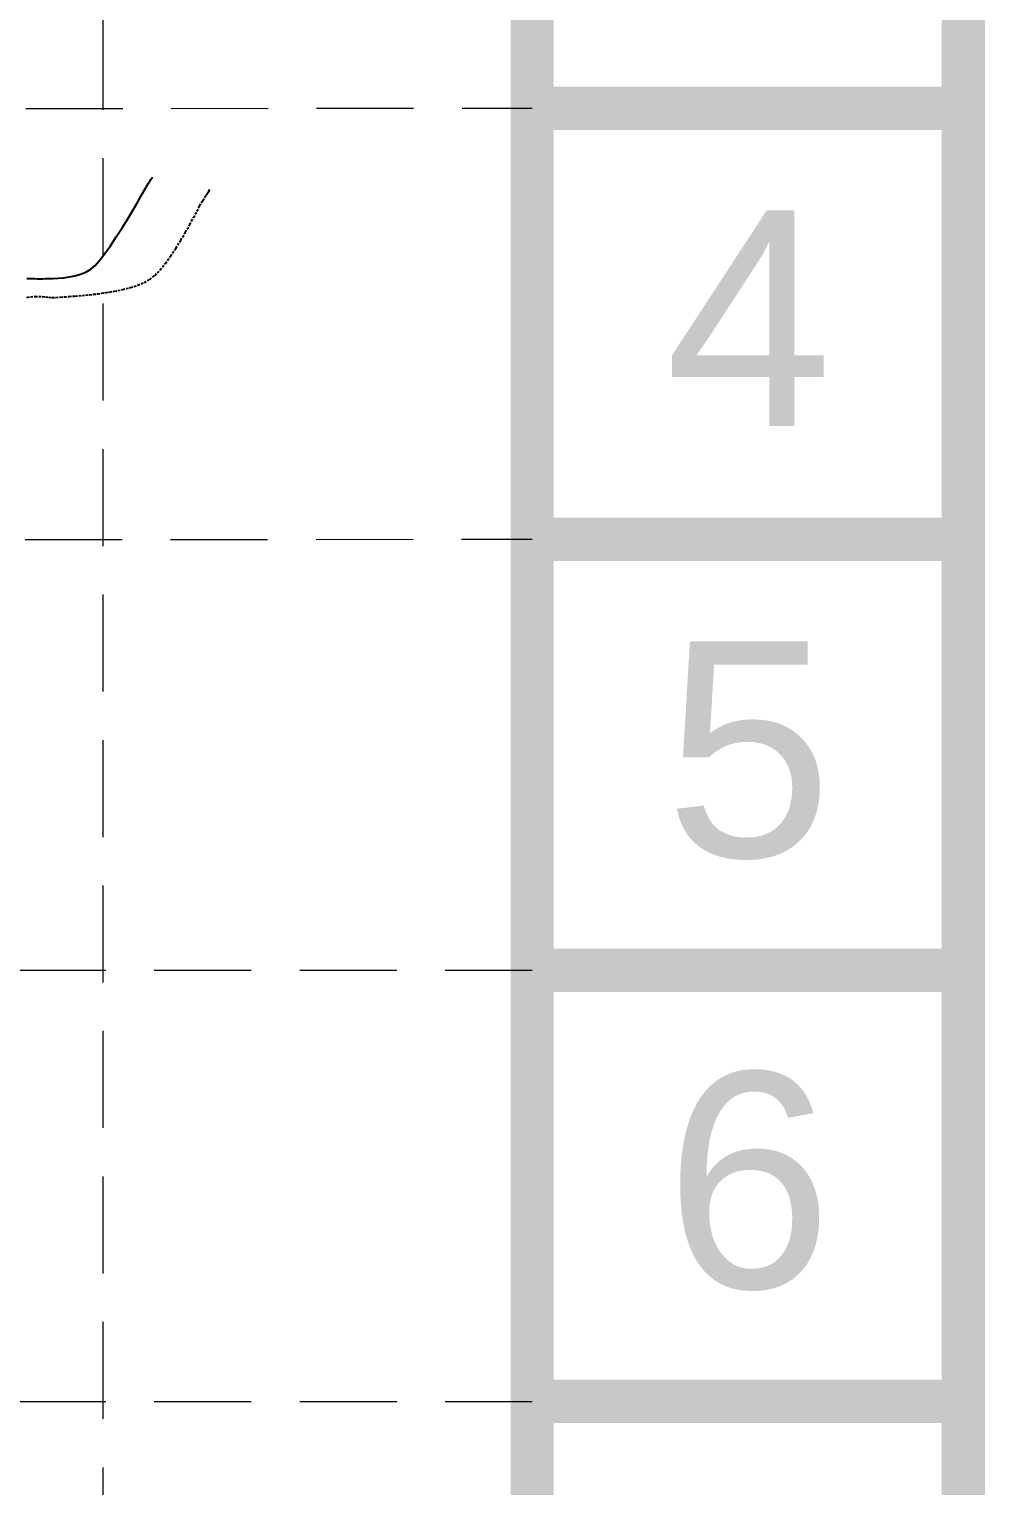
# Model space of a CAD drawing. Header units: inches. Extents: x 8135 to 11700, y -938 to 4760.
# Drawn here: x 11503 to 11700, y 4116.3 to 4416.7 of the extents above; entities that cross this region are included whole.
import ezdxf
from ezdxf.enums import TextEntityAlignment as Align

# ---------------------------------------------------------------- set-up
doc = ezdxf.new("R2010")
doc.units = ezdxf.units.IN
doc.header["$MEASUREMENT"] = 0
doc.linetypes.add('DASHED', pattern=[0.75, 0.5, -0.25])
doc.linetypes.add('HIDDEN', pattern=[0.375, 0.25, -0.125])
for name, color, linetype in [('BASE', 7, 'Continuous'), ('EC', 35, 'DASHED'), ('GRID', 254, 'HIDDEN')]:
    doc.layers.add(name, color=color, linetype=linetype)
doc.styles.get("Standard").update_dxf_attribs({"font": 'ARIAL.TTF'})

msp = doc.modelspace()

# ---------------------------------------------------------------- linework, layer by layer
at = {"layer": 'BASE', "const_width": 8.89}
for points in [[(11695.58, -933.16), (11695.58, 4755.98), (8139.87, 4755.98), (8139.87, -933.16)], [(11606.69, -844.26), (11606.69, 4667.09), (8228.76, 4667.09), (8228.76, -844.26)]]:
    msp.add_lwpolyline(points, close=True, dxfattribs=at)
for points in [[(11695.58, 4400.41), (11606.69, 4400.41)], [(11695.58, 4311.52), (11606.69, 4311.52)], [(11695.58, 4222.63), (11606.69, 4222.63)], [(11695.58, 4133.74), (11606.69, 4133.74)]]:
    msp.add_lwpolyline(points, dxfattribs=at)
at = {"layer": 'EC', "color": 35, "linetype": 'Continuous'}
for p, q in [((11528.25, 4385.97), (11528.4, 4386.21)), ((11526.21, 4382.61), (11526.89, 4383.79)), ((11526.89, 4383.79), (11527.35, 4384.6)), ((11527.35, 4384.6), (11527.57, 4384.97)), ((11527.57, 4384.97), (11527.83, 4385.36)), ((11527.83, 4385.36), (11528.06, 4385.69)), ((11528.06, 4385.69), (11528.25, 4385.97)), ((11524.38, 4379.46), (11525.36, 4381.15)), ((11525.36, 4381.15), (11526.21, 4382.61)), ((11522.12, 4375.75), (11523.28, 4377.64)), ((11523.28, 4377.64), (11524.38, 4379.46)), ((11520.92, 4373.87), (11522.12, 4375.75)), ((11518.57, 4370.44), (11519.73, 4372.07)), ((11519.73, 4372.07), (11520.92, 4373.87)), ((11516.51, 4367.93), (11517.48, 4369.03)), ((11517.48, 4369.03), (11518.57, 4370.44)), ((11502.46, 4365.28), (11503.11, 4365.33)), ((11503.11, 4365.33), (11503.64, 4365.32)), ((11503.64, 4365.32), (11504.11, 4365.28)), ((11504.11, 4365.28), (11504.58, 4365.23)), ((11504.58, 4365.23), (11505.11, 4365.21)), ((11505.11, 4365.21), (11505.76, 4365.25)), ((11505.76, 4365.25), (11506.3, 4365.28)), ((11506.3, 4365.28), (11507.03, 4365.29)), ((11507.03, 4365.29), (11507.92, 4365.32)), ((11507.92, 4365.32), (11508.93, 4365.37)), ((11508.93, 4365.37), (11510.03, 4365.46)), ((11510.03, 4365.46), (11511.19, 4365.62)), ((11511.19, 4365.62), (11512.37, 4365.85)), ((11512.37, 4365.85), (11513.53, 4366.19)), ((11513.53, 4366.19), (11514.64, 4366.63)), ((11514.64, 4366.63), (11515.67, 4367.21)), ((11515.67, 4367.21), (11516.51, 4367.93))]:
    msp.add_line(p, q, dxfattribs=at)
at = {"layer": 'EC', "color": 35}
for p, q in [((11539.76, 4382.93), (11540.02, 4383.31)), ((11540.02, 4383.31), (11540.24, 4383.64)), ((11537.55, 4379.18), (11538.1, 4380.24)), ((11538.1, 4380.24), (11538.51, 4381)), ((11538.51, 4381), (11538.75, 4381.42)), ((11538.75, 4381.42), (11539.13, 4381.98)), ((11539.13, 4381.98), (11539.46, 4382.48)), ((11539.46, 4382.48), (11539.76, 4382.93)), ((11536.07, 4376.42), (11536.87, 4377.89)), ((11536.87, 4377.89), (11537.55, 4379.18)), ((11534.21, 4373.18), (11535.18, 4374.83)), ((11535.18, 4374.83), (11536.07, 4376.42)), ((11532.13, 4369.91), (11533.19, 4371.52)), ((11533.19, 4371.52), (11534.21, 4373.18)), ((11529.95, 4367.07), (11531.04, 4368.41)), ((11531.04, 4368.41), (11532.13, 4369.91)), ((11527.82, 4365.11), (11528.87, 4365.95)), ((11528.87, 4365.95), (11529.95, 4367.07)), ((11515.43, 4361.96), (11517.09, 4362.15)), ((11517.09, 4362.15), (11518.81, 4362.39)), ((11518.81, 4362.39), (11520.53, 4362.68)), ((11520.53, 4362.68), (11522.22, 4363.03)), ((11522.22, 4363.03), (11523.84, 4363.44)), ((11523.84, 4363.44), (11525.34, 4363.92)), ((11525.34, 4363.92), (11526.68, 4364.47)), ((11526.68, 4364.47), (11527.82, 4365.11)), ((11502.51, 4361.42), (11503.25, 4361.53)), ((11503.25, 4361.53), (11504.18, 4361.6)), ((11504.18, 4361.6), (11504.96, 4361.61)), ((11504.96, 4361.61), (11505.66, 4361.57)), ((11505.66, 4361.57), (11506.31, 4361.51)), ((11506.31, 4361.51), (11506.97, 4361.45)), ((11506.97, 4361.45), (11507.66, 4361.4)), ((11507.66, 4361.4), (11508.45, 4361.4)), ((11508.45, 4361.4), (11509.38, 4361.46)), ((11509.38, 4361.46), (11510.15, 4361.52)), ((11510.15, 4361.52), (11511.18, 4361.59)), ((11511.18, 4361.59), (11512.43, 4361.69)), ((11512.43, 4361.69), (11513.86, 4361.81)), ((11513.86, 4361.81), (11515.43, 4361.96))]:
    msp.add_line(p, q, dxfattribs=at)
at = {"layer": 'GRID', "color": 252, "linetype": 'HIDDEN', "lineweight": 0, "ltscale": 80}
for p, q in [((11518.71, -489.88), (11518.19, 4669.09)), ((8232.24, 4399.84), (11606.69, 4400.41)), ((8232.12, 4311.03), (11606.69, 4311.52)), ((8228.76, 4222.63), (11606.69, 4222.63)), ((8228.76, 4133.74), (11606.69, 4133.74))]:
    msp.add_line(p, q, dxfattribs=at)

# ---------------------------------------------------------------- texts
at = {"layer": 'BASE'}
for s, p in [('4', (11651.32, 4357.14)), ('5', (11651.32, 4268.24)), ('6', (11651.32, 4179.35))]:
    msp.add_text(s, height=44.45, dxfattribs=at).set_placement(p, align=Align.MIDDLE_CENTER)

doc.saveas('drawing.dxf')
